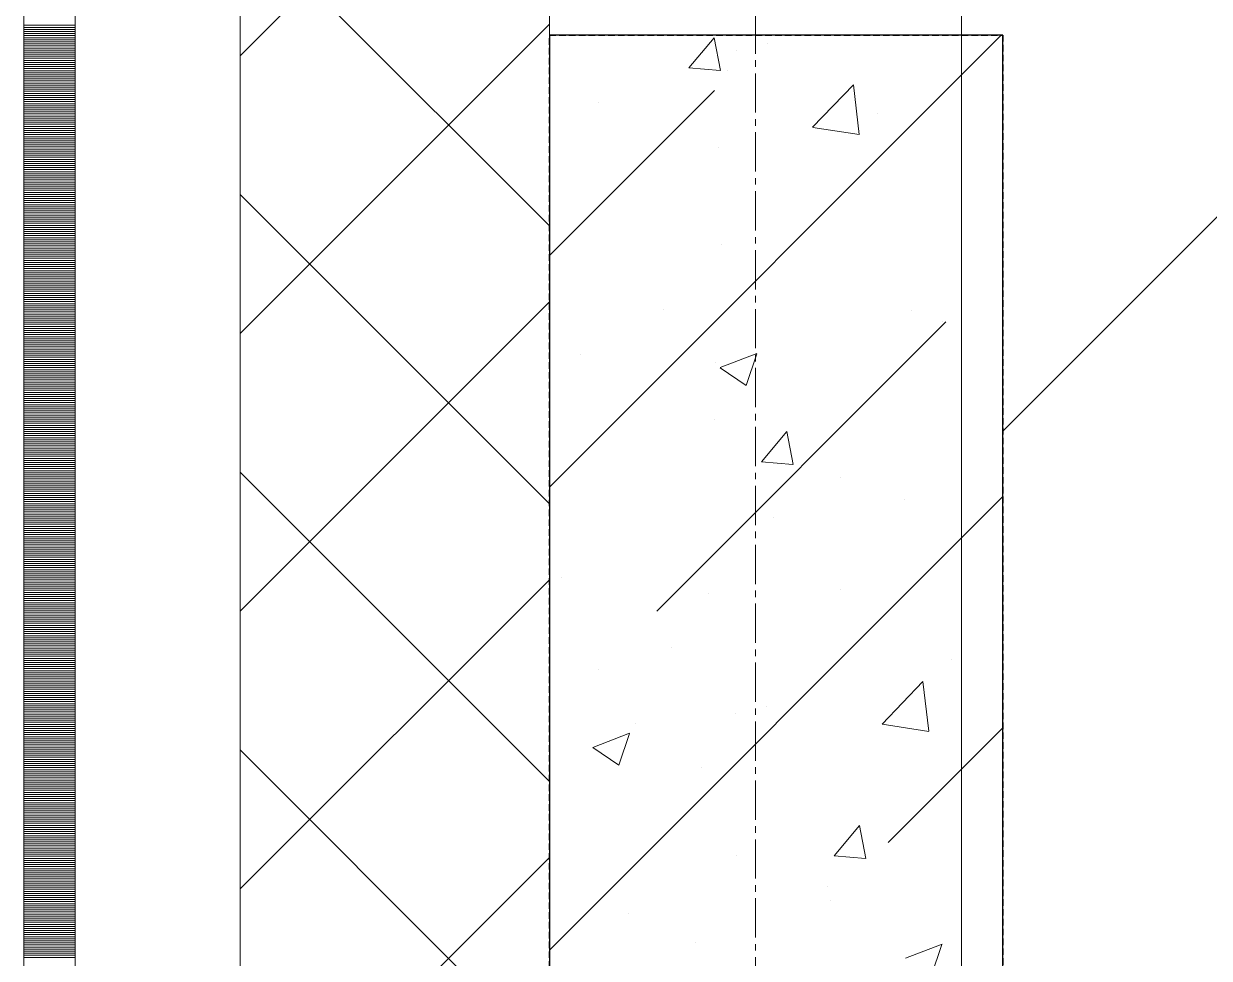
# Model space of a CAD drawing. Header units: millimetres. Extents: x 538266 to 1167394, y 114608 to 637157.
# Drawn here: x 828883 to 829458, y 140766 to 141219 of the extents above; entities that cross this region are included whole.
import ezdxf
from ezdxf.enums import TextEntityAlignment as Align

# ---------------------------------------------------------------- set-up
doc = ezdxf.new("R2010")
doc.units = ezdxf.units.MM
for name, pattern in [('CENTER2', [28.575, 19.05, -3.175, 3.175, -3.175]), ('DASHED', [19.05, 12.7, -6.35]), ('HIDDEN2', [4.7625, 3.175, -1.5875])]:
    doc.linetypes.add(name, pattern=pattern)
doc.layers.get('Defpoints').update_dxf_attribs({"color": 140})
doc.layers.add('АР_Делит', color=120, linetype='Continuous', lineweight=0, plot=False)
for name, color, linetype, lineweight in [('АР_Колонны', 70, 'Continuous', 30), ('АР_Стены ЖБ', 7, 'Continuous', 35), ('АР_Стены ПЕНОблок', 52, 'Continuous', 20), ('АР_Тонкая', 254, 'Continuous', 5), ('АР_Утеплитель', 31, 'Continuous', 0), ('АР_Штриховка', 8, 'Continuous', 0)]:
    doc.layers.add(name, color=color, linetype=linetype, lineweight=lineweight)
doc.layers.add('РД_Оси_100', color=7, linetype='Continuous', lineweight=0, true_color=0x525252)
doc.layers.add('ФВ-5', color=7, linetype='Continuous')
doc.styles.add('style1', font='ARIALN.TTF')

# ---------------------------------------------------------------- blocks, each defined once
blk = doc.blocks.new('2_этаж')
at = {"layer": 'АР_Колонны', "color": 18, "linetype": 'HIDDEN2', "lineweight": 25, "true_color": 0x000000}
for p, q in [((672773.57, 141213.25), (672993.57, 141213.25)), ((672773.57, 140313.25), (672773.57, 141213.25)), ((672993.57, 141213.25), (672993.57, 140313.25))]:
    blk.add_line(p, q, dxfattribs=at)
at = {"layer": 'АР_Колонны', "color": 18, "linetype": 'Continuous', "lineweight": 15, "true_color": 0x000000}
for p, q in [((672993.57, 141213.25), (672773.57, 141213.25)), ((672773.57, 141213.25), (672773.57, 140313.25)), ((672993.57, 141213.25), (672773.57, 141213.25)), ((672773.57, 141213.25), (672773.57, 140313.25)), ((672993.57, 140313.25), (672993.57, 141213.25)), ((672993.57, 140313.25), (672993.57, 141213.25))]:
    blk.add_line(p, q, dxfattribs=at)
at = {"layer": 'АР_Стены ЖБ', "color": 18, "linetype": 'Continuous', "lineweight": 30, "true_color": 0x000000}
for p, q in [((672993.57, 141213.25), (672773.57, 141213.25)), ((672773.57, 141213.25), (672773.57, 140313.25)), ((672993.57, 140313.25), (672993.57, 141213.25))]:
    blk.add_line(p, q, dxfattribs=at)
at = {"layer": 'АР_Стены ПЕНОблок', "color": 18, "linetype": 'Continuous', "lineweight": 20, "true_color": 0x000000}
for p, q in [((672773.57, 213213.25), (672773.57, 137013.25)), ((672973.57, 137013.25), (672973.57, 213213.25))]:
    blk.add_line(p, q, dxfattribs=at)
at = {"layer": 'АР_Тонкая', "color": 18, "linetype": 'Continuous', "lineweight": 5, "true_color": 0x000000}
for p, q in [((672518.57, 213213.25), (672518.57, 137013.25)), ((672543.57, 213213.25), (672543.57, 137013.25)), ((672543.57, 137013.25), (672543.57, 213213.25)), ((672623.57, 137013.25), (672623.57, 213213.25))]:
    blk.add_line(p, q, dxfattribs=at)
at = {"layer": 'АР_Утеплитель', "color": 18, "linetype": 'Continuous', "lineweight": 0, "true_color": 0x000000}
for p, q in [((672623.57, 213213.25), (672623.57, 137013.25)), ((672773.57, 137013.25), (672773.57, 213213.25))]:
    blk.add_line(p, q, dxfattribs=at)
at = {"layer": 'АР_Штриховка', "color": 18, "linetype": 'Continuous', "lineweight": 0, "true_color": 0x000000}
for p, q in [((672623.57, 141203.26), (672773.57, 141353.26)), ((672773.57, 141120.69), (672623.57, 141270.69)), ((672518.57, 141218), (672543.57, 141218)), ((672623.57, 141068.56), (672773.57, 141218.56)), ((672518.57, 141217), (672543.57, 141217)), ((672518.57, 141216), (672543.57, 141216)), ((672518.57, 141215), (672543.57, 141215)), ((672518.57, 141214), (672543.57, 141214)), ((672518.57, 141213), (672543.57, 141213)), ((672518.57, 141212), (672543.57, 141212)), ((672518.57, 141211), (672543.57, 141211)), ((672518.57, 141210), (672543.57, 141210)), ((672518.57, 141209), (672543.57, 141209)), ((672518.57, 141208), (672543.57, 141208)), ((672518.57, 141207), (672543.57, 141207)), ((672841.22, 141197.4), (672853.47, 141211.99)), ((672856.54, 141196.09), (672853.6, 141212.01)), ((672879.32, 141209.15), (672879.32, 141209.15)), ((672518.57, 141206), (672543.57, 141206)), ((672518.57, 141205), (672543.57, 141205)), ((672518.57, 141204), (672543.57, 141204)), ((672518.57, 141203), (672543.57, 141203)), ((672518.57, 141202), (672543.57, 141202)), ((672518.57, 141201), (672543.57, 141201)), ((672864.59, 141205.83), (672864.59, 141205.83)), ((672518.57, 141200), (672543.57, 141200)), ((672518.57, 141199), (672543.57, 141199)), ((672518.57, 141198), (672543.57, 141198)), ((672518.57, 141197), (672543.57, 141197)), ((672518.57, 141196), (672543.57, 141196)), ((672518.57, 141195), (672543.57, 141195)), ((672841.22, 141197.4), (672856.4, 141196.07)), ((672859.96, 141196.09), (672859.96, 141196.09)), ((672518.57, 141194), (672543.57, 141194)), ((672518.57, 141193), (672543.57, 141193)), ((672518.57, 141192), (672543.57, 141192)), ((672518.57, 141191), (672543.57, 141191)), ((672518.57, 141190), (672543.57, 141190)), ((672901.3, 141168.58), (672921.08, 141189.2)), ((672923.93, 141165.08), (672921.13, 141189.2)), ((672518.57, 141189), (672543.57, 141189)), ((672518.57, 141188), (672543.57, 141188)), ((672518.57, 141187), (672543.57, 141187)), ((672518.57, 141186), (672543.57, 141186)), ((672518.57, 141185), (672543.57, 141185)), ((672518.57, 141184), (672543.57, 141184)), ((672518.57, 141183), (672543.57, 141183)), ((672518.57, 141182), (672543.57, 141182)), ((672518.57, 141181), (672543.57, 141181)), ((672518.57, 141180), (672543.57, 141180)), ((672518.57, 141179), (672543.57, 141179)), ((672518.57, 141178), (672543.57, 141178)), ((672797.28, 141180.76), (672797.28, 141180.76)), ((672518.57, 141177), (672543.57, 141177)), ((672518.57, 141176), (672543.57, 141176)), ((672518.57, 141175), (672543.57, 141175)), ((672518.57, 141174), (672543.57, 141174)), ((672518.57, 141173), (672543.57, 141173)), ((672518.57, 141172), (672543.57, 141172)), ((672932.88, 141175.03), (672932.88, 141175.03)), ((672518.57, 141171), (672543.57, 141171)), ((672518.57, 141170), (672543.57, 141170)), ((672518.57, 141169), (672543.57, 141169)), ((672518.57, 141168), (672543.57, 141168)), ((672518.57, 141167), (672543.57, 141167)), ((672901.33, 141168.52), (672923.92, 141165.01)), ((672518.57, 141166), (672543.57, 141166)), ((672518.57, 141165), (672543.57, 141165)), ((672518.57, 141164), (672543.57, 141164)), ((672518.57, 141163), (672543.57, 141163)), ((672518.57, 141162), (672543.57, 141162)), ((672518.57, 141161), (672543.57, 141161)), ((672518.57, 141160), (672543.57, 141160)), ((672518.57, 141159), (672543.57, 141159)), ((672518.57, 141158), (672543.57, 141158)), ((672518.57, 141157), (672543.57, 141157)), ((672518.57, 141156), (672543.57, 141156)), ((672518.57, 141155), (672543.57, 141155)), ((672855.46, 141158.69), (672855.46, 141158.69)), ((672518.57, 141154), (672543.57, 141154)), ((672518.57, 141153), (672543.57, 141153)), ((672518.57, 141152), (672543.57, 141152)), ((672518.57, 141151), (672543.57, 141151)), ((672518.57, 141150), (672543.57, 141150)), ((672518.57, 141149), (672543.57, 141149)), ((672518.57, 141148), (672543.57, 141148)), ((672518.57, 141147), (672543.57, 141147)), ((672518.57, 141146), (672543.57, 141146)), ((672518.57, 141145), (672543.57, 141145)), ((672518.57, 141144), (672543.57, 141144)), ((672518.57, 141143), (672543.57, 141143)), ((672518.57, 141142), (672543.57, 141142)), ((672518.57, 141141), (672543.57, 141141)), ((672518.57, 141140), (672543.57, 141140)), ((672518.57, 141139), (672543.57, 141139)), ((672518.57, 141138), (672543.57, 141138)), ((672518.57, 141137), (672543.57, 141137)), ((672518.57, 141136), (672543.57, 141136)), ((672518.57, 141135), (672543.57, 141135)), ((672518.57, 141134), (672543.57, 141134)), ((672518.57, 141133), (672543.57, 141133)), ((672518.57, 141132), (672543.57, 141132)), ((672773.57, 140985.99), (672623.57, 141135.99)), ((672518.57, 141131), (672543.57, 141131)), ((672518.57, 141130), (672543.57, 141130)), ((672518.57, 141129), (672543.57, 141129)), ((672518.57, 141128), (672543.57, 141128)), ((672518.57, 141127), (672543.57, 141127)), ((672518.57, 141126), (672543.57, 141126)), ((672518.57, 141125), (672543.57, 141125)), ((672518.57, 141124), (672543.57, 141124)), ((672518.57, 141123), (672543.57, 141123)), ((672518.57, 141122), (672543.57, 141122)), ((672518.57, 141121), (672543.57, 141121)), ((672518.57, 141120), (672543.57, 141120)), ((672518.57, 141119), (672543.57, 141119)), ((672518.57, 141118), (672543.57, 141118)), ((672518.57, 141117), (672543.57, 141117)), ((672518.57, 141116), (672543.57, 141116)), ((672518.57, 141115), (672543.57, 141115)), ((672518.57, 141114), (672543.57, 141114)), ((672518.57, 141113), (672543.57, 141113)), ((672518.57, 141112), (672543.57, 141112)), ((672518.57, 141111), (672543.57, 141111)), ((672518.57, 141110), (672543.57, 141110)), ((672518.57, 141109), (672543.57, 141109)), ((672856.87, 141111.54), (672856.87, 141111.54)), ((672518.57, 141108), (672543.57, 141108)), ((672518.57, 141107), (672543.57, 141107)), ((672518.57, 141106), (672543.57, 141106)), ((672518.57, 141105), (672543.57, 141105)), ((672518.57, 141104), (672543.57, 141104)), ((672518.57, 141103), (672543.57, 141103)), ((672518.57, 141102), (672543.57, 141102)), ((672518.57, 141101), (672543.57, 141101)), ((672518.57, 141100), (672543.57, 141100)), ((672518.57, 141099), (672543.57, 141099)), ((672518.57, 141098), (672543.57, 141098)), ((672518.57, 141097), (672543.57, 141097)), ((672518.57, 141096), (672543.57, 141096)), ((672518.57, 141095), (672543.57, 141095)), ((672518.57, 141094), (672543.57, 141094)), ((672518.57, 141093), (672543.57, 141093)), ((672518.57, 141092), (672543.57, 141092)), ((672518.57, 141091), (672543.57, 141091)), ((672518.57, 141090), (672543.57, 141090)), ((672518.57, 141089), (672543.57, 141089)), ((672518.57, 141088), (672543.57, 141088)), ((672518.57, 141087), (672543.57, 141087)), ((672518.57, 141086), (672543.57, 141086)), ((672518.57, 141085), (672543.57, 141085)), ((672518.57, 141084), (672543.57, 141084)), ((672518.57, 141083), (672543.57, 141083)), ((672518.57, 141082), (672543.57, 141082)), ((672518.57, 141081), (672543.57, 141081)), ((672518.57, 141080), (672543.57, 141080)), ((672623.57, 140933.85), (672773.57, 141083.85)), ((672828.79, 141080.04), (672828.79, 141080.04)), ((672518.57, 141079), (672543.57, 141079)), ((672518.57, 141078), (672543.57, 141078)), ((672518.57, 141077), (672543.57, 141077)), ((672518.57, 141076), (672543.57, 141076)), ((672518.57, 141075), (672543.57, 141075)), ((672949.05, 141079.63), (672949.05, 141079.63)), ((672964.38, 141074.31), (672964.38, 141074.31)), ((672518.57, 141074), (672543.57, 141074)), ((672518.57, 141073), (672543.57, 141073)), ((672518.57, 141072), (672543.57, 141072)), ((672518.57, 141071), (672543.57, 141071)), ((672518.57, 141070), (672543.57, 141070)), ((672518.57, 141069), (672543.57, 141069)), ((672518.57, 141068), (672543.57, 141068)), ((672518.57, 141067), (672543.57, 141067)), ((672518.57, 141066), (672543.57, 141066)), ((672518.57, 141065), (672543.57, 141065)), ((672518.57, 141064), (672543.57, 141064)), ((672518.57, 141063), (672543.57, 141063)), ((672518.57, 141062), (672543.57, 141062)), ((672518.57, 141061), (672543.57, 141061)), ((672518.57, 141060), (672543.57, 141060)), ((672518.57, 141059), (672543.57, 141059)), ((672518.57, 141058), (672543.57, 141058)), ((672518.57, 141057), (672543.57, 141057)), ((672788.64, 141058.51), (672788.64, 141058.51)), ((672856.48, 141052.02), (672874.26, 141058.85)), ((672869.07, 141043.38), (672874.22, 141058.73)), ((672518.57, 141056), (672543.57, 141056)), ((672518.57, 141055), (672543.57, 141055)), ((672518.57, 141054), (672543.57, 141054)), ((672518.57, 141053), (672543.57, 141053)), ((672518.57, 141052), (672543.57, 141052)), ((672854.1, 141054.28), (672854.1, 141054.28)), ((672856.42, 141051.9), (672869.06, 141043.38)), ((672518.57, 141051), (672543.57, 141051)), ((672518.57, 141050), (672543.57, 141050)), ((672518.57, 141049), (672543.57, 141049)), ((672518.57, 141048), (672543.57, 141048)), ((672518.57, 141047), (672543.57, 141047)), ((672518.57, 141046), (672543.57, 141046)), ((672518.57, 141045), (672543.57, 141045)), ((672518.57, 141044), (672543.57, 141044)), ((672518.57, 141043), (672543.57, 141043)), ((672518.57, 141042), (672543.57, 141042)), ((672518.57, 141041), (672543.57, 141041)), ((672518.57, 141040), (672543.57, 141040)), ((672518.57, 141039), (672543.57, 141039)), ((672518.57, 141038), (672543.57, 141038)), ((672518.57, 141037), (672543.57, 141037)), ((672518.57, 141036), (672543.57, 141036)), ((672518.57, 141035), (672543.57, 141035)), ((672518.57, 141034), (672543.57, 141034)), ((672518.57, 141033), (672543.57, 141033)), ((672518.57, 141032), (672543.57, 141032)), ((672518.57, 141031), (672543.57, 141031)), ((672518.57, 141030), (672543.57, 141030)), ((672518.57, 141029), (672543.57, 141029)), ((672518.57, 141028), (672543.57, 141028)), ((672518.57, 141027), (672543.57, 141027)), ((672518.57, 141026), (672543.57, 141026)), ((672518.57, 141025), (672543.57, 141025)), ((672518.57, 141024), (672543.57, 141024)), ((672518.57, 141023), (672543.57, 141023)), ((672853.78, 141026.98), (672853.78, 141026.98)), ((672518.57, 141022), (672543.57, 141022)), ((672518.57, 141021), (672543.57, 141021)), ((672518.57, 141020), (672543.57, 141020)), ((672518.57, 141019), (672543.57, 141019)), ((672518.57, 141018), (672543.57, 141018)), ((672518.57, 141017), (672543.57, 141017)), ((672876.47, 141006.34), (672888.71, 141020.94)), ((672891.78, 141005.04), (672888.85, 141020.96)), ((672518.57, 141016), (672543.57, 141016)), ((672518.57, 141015), (672543.57, 141015)), ((672518.57, 141014), (672543.57, 141014)), ((672518.57, 141013), (672543.57, 141013)), ((672518.57, 141012), (672543.57, 141012)), ((672518.57, 141011), (672543.57, 141011)), ((672518.57, 141010), (672543.57, 141010)), ((672518.57, 141009), (672543.57, 141009)), ((672518.57, 141008), (672543.57, 141008)), ((672518.57, 141007), (672543.57, 141007)), ((672518.57, 141006), (672543.57, 141006)), ((672876.47, 141006.34), (672891.65, 141005.01)), ((672518.57, 141005), (672543.57, 141005)), ((672518.57, 141004), (672543.57, 141004)), ((672518.57, 141003), (672543.57, 141003)), ((672518.57, 141002), (672543.57, 141002)), ((672518.57, 141001), (672543.57, 141001)), ((672518.57, 141000), (672543.57, 141000)), ((672773.57, 140851.29), (672623.57, 141001.29)), ((672518.57, 140999), (672543.57, 140999)), ((672518.57, 140998), (672543.57, 140998)), ((672518.57, 140997), (672543.57, 140997)), ((672518.57, 140996), (672543.57, 140996)), ((672518.57, 140995), (672543.57, 140995)), ((672518.57, 140994), (672543.57, 140994)), ((672914.96, 140998.51), (672914.96, 140998.51)), ((672518.57, 140993), (672543.57, 140993)), ((672518.57, 140992), (672543.57, 140992)), ((672518.57, 140991), (672543.57, 140991)), ((672518.57, 140990), (672543.57, 140990)), ((672518.57, 140989), (672543.57, 140989)), ((672518.57, 140988), (672543.57, 140988)), ((672518.57, 140987), (672543.57, 140987)), ((672518.57, 140986), (672543.57, 140986)), ((672518.57, 140985), (672543.57, 140985)), ((672518.57, 140984), (672543.57, 140984)), ((672518.57, 140983), (672543.57, 140983)), ((672945.82, 140987.82), (672945.82, 140987.82)), ((672518.57, 140982), (672543.57, 140982)), ((672518.57, 140981), (672543.57, 140981)), ((672518.57, 140980), (672543.57, 140980)), ((672518.57, 140979), (672543.57, 140979)), ((672518.57, 140978), (672543.57, 140978)), ((672518.57, 140977), (672543.57, 140977)), ((672882.23, 140979.45), (672882.23, 140979.45)), ((672518.57, 140976), (672543.57, 140976)), ((672518.57, 140975), (672543.57, 140975)), ((672518.57, 140974), (672543.57, 140974)), ((672518.57, 140973), (672543.57, 140973)), ((672518.57, 140972), (672543.57, 140972)), ((672518.57, 140971), (672543.57, 140971)), ((672518.57, 140970), (672543.57, 140970)), ((672518.57, 140969), (672543.57, 140969)), ((672518.57, 140968), (672543.57, 140968)), ((672518.57, 140967), (672543.57, 140967)), ((672518.57, 140966), (672543.57, 140966)), ((672518.57, 140965), (672543.57, 140965)), ((672518.57, 140964), (672543.57, 140964)), ((672518.57, 140963), (672543.57, 140963)), ((672518.57, 140962), (672543.57, 140962)), ((672518.57, 140961), (672543.57, 140961)), ((672518.57, 140960), (672543.57, 140960)), ((672518.57, 140959), (672543.57, 140959)), ((672518.57, 140958), (672543.57, 140958)), ((672518.57, 140957), (672543.57, 140957)), ((672518.57, 140956), (672543.57, 140956)), ((672518.57, 140955), (672543.57, 140955)), ((672518.57, 140954), (672543.57, 140954)), ((672518.57, 140953), (672543.57, 140953)), ((672518.57, 140952), (672543.57, 140952)), ((672518.57, 140951), (672543.57, 140951)), ((672518.57, 140950), (672543.57, 140950)), ((672518.57, 140949), (672543.57, 140949)), ((672518.57, 140948), (672543.57, 140948)), ((672623.57, 140799.15), (672773.57, 140949.15)), ((672779.32, 140950.25), (672779.32, 140950.25)), ((672518.57, 140947), (672543.57, 140947)), ((672518.57, 140946), (672543.57, 140946)), ((672518.57, 140945), (672543.57, 140945)), ((672518.57, 140944), (672543.57, 140944)), ((672518.57, 140943), (672543.57, 140943)), ((672518.57, 140942), (672543.57, 140942)), ((672850.69, 140942.43), (672850.69, 140942.43)), ((672914.92, 140944.52), (672914.92, 140944.52)), ((672518.57, 140941), (672543.57, 140941)), ((672518.57, 140940), (672543.57, 140940)), ((672518.57, 140939), (672543.57, 140939)), ((672518.57, 140938), (672543.57, 140938)), ((672518.57, 140937), (672543.57, 140937)), ((672518.57, 140936), (672543.57, 140936)), ((672518.57, 140935), (672543.57, 140935)), ((672518.57, 140934), (672543.57, 140934)), ((672518.57, 140933), (672543.57, 140933)), ((672518.57, 140932), (672543.57, 140932)), ((672518.57, 140931), (672543.57, 140931)), ((672518.57, 140930), (672543.57, 140930)), ((672518.57, 140929), (672543.57, 140929)), ((672518.57, 140928), (672543.57, 140928)), ((672518.57, 140927), (672543.57, 140927)), ((672518.57, 140926), (672543.57, 140926)), ((672518.57, 140925), (672543.57, 140925)), ((672518.57, 140924), (672543.57, 140924)), ((672518.57, 140923), (672543.57, 140923)), ((672518.57, 140922), (672543.57, 140922)), ((672518.57, 140921), (672543.57, 140921)), ((672518.57, 140920), (672543.57, 140920)), ((672518.57, 140919), (672543.57, 140919)), ((672518.57, 140918), (672543.57, 140918)), ((672518.57, 140917), (672543.57, 140917)), ((672518.57, 140916), (672543.57, 140916)), ((672518.57, 140915), (672543.57, 140915)), ((672518.57, 140914), (672543.57, 140914)), ((672832.88, 140916.13), (672832.88, 140916.13)), ((672518.57, 140913), (672543.57, 140913)), ((672518.57, 140912), (672543.57, 140912)), ((672518.57, 140911), (672543.57, 140911)), ((672518.57, 140910), (672543.57, 140910)), ((672518.57, 140909), (672543.57, 140909)), ((672518.57, 140908), (672543.57, 140908)), ((672968.47, 140910.4), (672968.47, 140910.4)), ((672518.57, 140907), (672543.57, 140907)), ((672518.57, 140906), (672543.57, 140906)), ((672518.57, 140905), (672543.57, 140905)), ((672518.57, 140904), (672543.57, 140904)), ((672518.57, 140903), (672543.57, 140903)), ((672518.57, 140902), (672543.57, 140902)), ((672518.57, 140901), (672543.57, 140901)), ((672518.57, 140900), (672543.57, 140900)), ((672518.57, 140899), (672543.57, 140899)), ((672518.57, 140898), (672543.57, 140898)), ((672518.57, 140897), (672543.57, 140897)), ((672518.57, 140896), (672543.57, 140896)), ((672934.98, 140879.11), (672954.76, 140899.73)), ((672957.61, 140875.61), (672954.8, 140899.74)), ((672518.57, 140895), (672543.57, 140895)), ((672518.57, 140894), (672543.57, 140894)), ((672518.57, 140893), (672543.57, 140893)), ((672518.57, 140892), (672543.57, 140892)), ((672518.57, 140891), (672543.57, 140891)), ((672518.57, 140890), (672543.57, 140890)), ((672518.57, 140889), (672543.57, 140889)), ((672518.57, 140888), (672543.57, 140888)), ((672518.57, 140887), (672543.57, 140887)), ((672518.57, 140886), (672543.57, 140886)), ((672518.57, 140885), (672543.57, 140885)), ((672879, 140887.64), (672879, 140887.64)), ((672518.57, 140884), (672543.57, 140884)), ((672518.57, 140883), (672543.57, 140883)), ((672518.57, 140882), (672543.57, 140882)), ((672518.57, 140881), (672543.57, 140881)), ((672518.57, 140880), (672543.57, 140880)), ((672518.57, 140879), (672543.57, 140879)), ((672815.41, 140879.27), (672815.41, 140879.27)), ((672863.84, 140884.19), (672863.84, 140884.19)), ((672935.01, 140879.05), (672957.6, 140875.54)), ((672518.57, 140878), (672543.57, 140878)), ((672518.57, 140877), (672543.57, 140877)), ((672518.57, 140876), (672543.57, 140876)), ((672518.57, 140875), (672543.57, 140875)), ((672518.57, 140874), (672543.57, 140874)), ((672518.57, 140873), (672543.57, 140873)), ((672794.67, 140867.84), (672812.46, 140874.66)), ((672807.26, 140859.19), (672812.41, 140874.54)), ((672518.57, 140872), (672543.57, 140872)), ((672518.57, 140871), (672543.57, 140871)), ((672518.57, 140870), (672543.57, 140870)), ((672518.57, 140869), (672543.57, 140869)), ((672518.57, 140868), (672543.57, 140868)), ((672794.62, 140867.71), (672807.25, 140859.19)), ((672518.57, 140867), (672543.57, 140867)), ((672518.57, 140866), (672543.57, 140866)), ((672518.57, 140865), (672543.57, 140865)), ((672518.57, 140864), (672543.57, 140864)), ((672518.57, 140863), (672543.57, 140863)), ((672518.57, 140862), (672543.57, 140862)), ((672773.57, 140716.58), (672623.57, 140866.58)), ((672518.57, 140861), (672543.57, 140861)), ((672518.57, 140860), (672543.57, 140860)), ((672518.57, 140859), (672543.57, 140859)), ((672518.57, 140858), (672543.57, 140858)), ((672518.57, 140857), (672543.57, 140857)), ((672518.57, 140856), (672543.57, 140856)), ((672847.6, 140857.87), (672847.6, 140857.87)), ((672518.57, 140855), (672543.57, 140855)), ((672518.57, 140854), (672543.57, 140854)), ((672518.57, 140853), (672543.57, 140853)), ((672518.57, 140852), (672543.57, 140852)), ((672518.57, 140851), (672543.57, 140851)), ((672518.57, 140850), (672543.57, 140850)), ((672518.57, 140849), (672543.57, 140849)), ((672518.57, 140848), (672543.57, 140848)), ((672518.57, 140847), (672543.57, 140847)), ((672518.57, 140846), (672543.57, 140846)), ((672518.57, 140845), (672543.57, 140845)), ((672518.57, 140844), (672543.57, 140844)), ((672518.57, 140843), (672543.57, 140843)), ((672518.57, 140842), (672543.57, 140842)), ((672518.57, 140841), (672543.57, 140841)), ((672518.57, 140840), (672543.57, 140840)), ((672518.57, 140839), (672543.57, 140839)), ((672518.57, 140838), (672543.57, 140838)), ((672518.57, 140837), (672543.57, 140837)), ((672518.57, 140836), (672543.57, 140836)), ((672518.57, 140835), (672543.57, 140835)), ((672518.57, 140834), (672543.57, 140834)), ((672518.57, 140833), (672543.57, 140833)), ((672518.57, 140832), (672543.57, 140832)), ((672518.57, 140831), (672543.57, 140831)), ((672518.57, 140830), (672543.57, 140830)), ((672518.57, 140829), (672543.57, 140829)), ((672518.57, 140828), (672543.57, 140828)), ((672518.57, 140827), (672543.57, 140827)), ((672911.71, 140815.29), (672923.96, 140829.88)), ((672927.03, 140813.98), (672924.09, 140829.9)), ((672518.57, 140826), (672543.57, 140826)), ((672518.57, 140825), (672543.57, 140825)), ((672518.57, 140824), (672543.57, 140824)), ((672518.57, 140823), (672543.57, 140823)), ((672518.57, 140822), (672543.57, 140822)), ((672518.57, 140821), (672543.57, 140821)), ((672518.57, 140820), (672543.57, 140820)), ((672518.57, 140819), (672543.57, 140819)), ((672518.57, 140818), (672543.57, 140818)), ((672518.57, 140817), (672543.57, 140817)), ((672518.57, 140816), (672543.57, 140816)), ((672864.38, 140815.41), (672864.38, 140815.41)), ((672518.57, 140815), (672543.57, 140815)), ((672518.57, 140814), (672543.57, 140814)), ((672518.57, 140813), (672543.57, 140813)), ((672518.57, 140812), (672543.57, 140812)), ((672518.57, 140811), (672543.57, 140811)), ((672518.57, 140810), (672543.57, 140810)), ((672623.57, 140664.45), (672773.57, 140814.45)), ((672911.71, 140815.28), (672926.89, 140813.95)), ((672518.57, 140809), (672543.57, 140809)), ((672518.57, 140808), (672543.57, 140808)), ((672518.57, 140807), (672543.57, 140807)), ((672518.57, 140806), (672543.57, 140806)), ((672518.57, 140805), (672543.57, 140805)), ((672518.57, 140804), (672543.57, 140804)), ((672518.57, 140803), (672543.57, 140803)), ((672518.57, 140802), (672543.57, 140802)), ((672518.57, 140801), (672543.57, 140801)), ((672518.57, 140800), (672543.57, 140800)), ((672518.57, 140799), (672543.57, 140799)), ((672908.38, 140800.12), (672908.38, 140800.12)), ((672518.57, 140798), (672543.57, 140798)), ((672518.57, 140797), (672543.57, 140797)), ((672518.57, 140796), (672543.57, 140796)), ((672518.57, 140795), (672543.57, 140795)), ((672518.57, 140794), (672543.57, 140794)), ((672518.57, 140793), (672543.57, 140793)), ((672518.57, 140792), (672543.57, 140792)), ((672518.57, 140791), (672543.57, 140791)), ((672518.57, 140790), (672543.57, 140790)), ((672518.57, 140789), (672543.57, 140789)), ((672518.57, 140788), (672543.57, 140788)), ((672518.57, 140787), (672543.57, 140787)), ((672812.18, 140787.46), (672812.18, 140787.46)), ((672518.57, 140786), (672543.57, 140786)), ((672518.57, 140785), (672543.57, 140785)), ((672518.57, 140784), (672543.57, 140784)), ((672518.57, 140783), (672543.57, 140783)), ((672518.57, 140782), (672543.57, 140782)), ((672518.57, 140781), (672543.57, 140781)), ((672518.57, 140780), (672543.57, 140780)), ((672518.57, 140779), (672543.57, 140779)), ((672518.57, 140778), (672543.57, 140778)), ((672518.57, 140777), (672543.57, 140777)), ((672518.57, 140776), (672543.57, 140776)), ((672518.57, 140775), (672543.57, 140775)), ((672518.57, 140774), (672543.57, 140774)), ((672518.57, 140773), (672543.57, 140773)), ((672518.57, 140772), (672543.57, 140772)), ((672518.57, 140771), (672543.57, 140771)), ((672518.57, 140770), (672543.57, 140770)), ((672844.51, 140773.32), (672844.51, 140773.32)), ((672946.29, 140765.57), (672964.07, 140772.4)), ((672958.88, 140756.92), (672964.03, 140772.27)), ((672518.57, 140769), (672543.57, 140769)), ((672518.57, 140768), (672543.57, 140768)), ((672518.57, 140767), (672543.57, 140767)), ((672518.57, 140766), (672543.57, 140766))]:
    blk.add_line(p, q, dxfattribs=at)
at = {"layer": 'АР_Штриховка', "color": 18, "linetype": 'Continuous', "lineweight": 5, "true_color": 0x000000}
for p, q in [((672773.57, 140994.05), (672992.77, 141213.25)), ((672773.57, 141106.3), (672853.73, 141186.46)), ((672825.67, 140933.89), (672965.98, 141074.21)), ((672773.57, 140769.54), (672993.57, 140989.54)), ((672797.6, 140905.83), (672797.6, 140905.83)), ((672937.92, 140821.64), (672993.57, 140877.29)), ((672909.86, 140793.58), (672909.86, 140793.58))]:
    blk.add_line(p, q, dxfattribs=at)
at = {"layer": 'Defpoints', "color": 18, "true_color": 0x000000, "style": 'style1'}
for p in [(677970.57, 219836.39), (678101.19, 211681.39)]:
    blk.add_attdef('АР-ПОМЕЩЕНИЕ:НАИМЕНОВАНИЕ', text='', height=100, dxfattribs=at).set_placement(p, align=Align.MIDDLE)
blk = doc.blocks.new('СОШ_2200_АР_ОСИ_М100_28.05.24')
at = {"layer": 'АР_Делит', "color": 251, "linetype": 'DASHED', "true_color": 0x636466}
blk.add_lwpolyline([(114955, 135155), (114955, -355), (93595.036, -355), (93595.036, 13855), (94145, 13855), (94145, 68320), (66055, 68320), (66055, 13857.73), (83455, 13857.73), (83455, -355), (45245, -355), (45245, 13145), (44695, 13145), (44695, 26755), (45245, 26755), (45245, 68320), (20455, 68320), (20455, 26755), (27955, 26755), (27955, 13145), (-355, 13145), (-355, 100855)], dxfattribs=at)
at = {"layer": 'РД_Оси_100', "color": 251, "linetype": 'CENTER2', "true_color": 0x636466}
blk.add_line((0, -6155), (0, 139938.679), dxfattribs=at)

msp = doc.modelspace()

# ---------------------------------------------------------------- hatches: boundary and pattern name
at = {"layer": 'ФВ-5'}
h = msp.add_hatch(dxfattribs=at)
h.set_pattern_fill('ANSI31', color=3, scale=300)
h.paths.add_polyline_path([(856937.83, 141853.28), (856717.83, 141633.28), (856717.83, 141593.78), (856417.83, 141593.78), (856417.83, 142493.78), (856717.83, 142493.78), (856717.83, 142082.3), (856937.83, 142302.3), (856937.83, 143613.25), (856037.83, 143613.25), (856037.83, 143603.25), (853263.99, 143603.25, -0.558775), (852895.51, 143603.25), (851387.83, 143603.25, -0.414214), (851687.83, 143303.25, -1), (851087.83, 143303.25, -0.414214), (851387.83, 143603.25), (850280.15, 143603.25, -0.558775), (849911.67, 143603.25), (849137.83, 143603.25), (848237.83, 143603.25), (847307.83, 143603.25), (847307.83, 143383.25), (846937.83, 143383.25), (846937.83, 143453.25), (846937.83, 143603.25), (846437.83, 143603.25), (846437.83, 142703.25), (846737.83, 142703.25), (846737.83, 142583.25), (846317.83, 142583.25), (846317.83, 143603.25), (845837.83, 143603.25), (842357.83, 143603.25), (842357.83, 143383.25), (842067.83, 143383.25), (842067.83, 143603.25), (841437.83, 143603.25), (839882.77, 143603.25, -0.333315), (840098.76, 143315.26, -1), (839498.76, 143315.26, -0.333315), (839714.74, 143603.25), (838680.15, 143603.25, -0.558775), (838311.67, 143603.25), (837507.83, 143603.25), (837507.83, 143383.25), (837137.83, 143383.25), (837137.83, 141363.25), (837147.83, 141363.25), (837147.83, 140163.25), (837137.83, 136013.25), (837202.35, 136013.25, -0.618518), (837589.48, 136013.25), (840886.19, 136013.25, -0.618518), (841273.32, 136013.25), (841437.83, 136013.25), (841437.83, 136033.25), (842313.69, 136033.25, -0.582347), (842689.48, 136013.25), (843586.19, 136013.25, -0.618518), (843973.32, 136013.25), (844402.35, 136013.25, -0.618518), (844789.48, 136013.25), (845837.83, 136013.25), (845837.83, 136033.25), (847037.83, 136033.25), (848237.83, 136030.58), (848237.83, 136033.25), (849137.83, 136033.25), (850195.61, 136030.18, -0.587964), (850573.32, 136013.25), (851002.35, 136013.25, -0.618518), (851389.48, 136013.25), (852286.19, 136013.25, -0.618518), (852673.32, 136013.25), (853102.35, 136013.25, -0.618518), (853489.48, 136013.25), (855286.19, 136013.25, -0.618518), (855673.32, 136013.25), (856036.94, 136013.25), (856037.83, 136014.14), (856037.83, 136313.25), (856785.95, 136313.25), (856937.83, 136465.13)])
h.paths.add_polyline_path([(851418.02, 140993.17), (851968.02, 140993.17, -1), (851968.02, 140393.17), (851418.02, 140393.17, -1)], flags=16)
h.paths.add_polyline_path([(847057.56, 139675.17, -1), (846624.88, 139675.17, -1)], flags=16)
h.paths.add_polyline_path([(847014.26, 139675.17, -1), (846668.18, 139675.17, -1)], flags=0)
h.paths.add_polyline_path([(846977.43, 139675.17, -1), (846705.01, 139675.17, -1)], flags=0)
h.paths.add_polyline_path([(846737.83, 141603.25), (846437.83, 141603.25), (846437.83, 142503.25), (846737.83, 142503.25)], flags=16)
h.paths.add_polyline_path([(844344.21, 140388.84), (843794.21, 140388.84, -1), (843794.21, 140988.84), (844344.21, 140988.84, -1)], flags=16)
h.paths.add_polyline_path([(836345.42, 144457.46, -0.893187), (836937.83, 144524.52), (836937.83, 145103.25), (835937.83, 145103.25), (833187.99, 145103.25, -0.582884), (832811.51, 145103.25), (829357.83, 145103.25), (829357.83, 144737.39, -0.255743), (829457.56, 144555.17, -0.284268), (829337.83, 144361.61), (829337.83, 141213.25), (829357.83, 141213.25), (829357.83, 140313.25), (829351.43, 139257.49, -0.265015), (829457.56, 139071.33, -0.284268), (829337.83, 138877.76), (829337.83, 138448.73, -0.284268), (829457.56, 138255.17, -0.284268), (829337.83, 138061.61), (829337.83, 137013.25), (829357.83, 137013.25), (829357.83, 136033.25), (835937.83, 136033.25), (836937.83, 136033.25), (836937.83, 139613.25), (836627.83, 139613.25), (836627.83, 140513.25), (836927.83, 140513.25), (836927.83, 140893.25), (836507.83, 140893.25), (836507.83, 142033.25), (836937.83, 142033.25), (836937.83, 143617.76, -0.284268), (836818.11, 143811.33, -0.284268), (836937.83, 144004.89), (836937.83, 144390.4, -0.893187)])
h.paths.add_polyline_path([(840537.83, 148013.25), (840537.83, 150213.25), (840537.83, 150413.25), (840537.83, 151713.25), (840537.83, 156113.25), (841187.83, 156113.25), (841187.83, 156333.25), (841427.83, 156333.25), (841427.83, 156683.09, -0.270169), (841318.11, 156871.33, -0.270169), (841427.83, 157059.57), (841427.83, 158016.93, -0.270169), (841318.11, 158205.17, -0.270169), (841427.83, 158393.41), (841427.83, 158493.25), (840857.83, 158493.25), (840857.83, 158718.25), (840582.83, 159194.56), (840604.48, 159207.06), (840604.77, 159206.57, -0.120105), (840857.83, 159268.25), (840857.83, 159293.25), (840857.83, 159438.25), (840582.83, 159914.56), (840604.49, 159927.06), (840604.77, 159926.57, -0.120105), (840857.84, 159988.25), (840857.84, 160013.25), (840857.84, 161103.25), (840439.79, 161103.25, -0.594367), (840059.72, 161103.25), (838656.61, 161080.5, -0.414214), (838956.61, 160780.5, -1), (838356.61, 160780.5, -0.414214), (838656.61, 161080.5), (838351.79, 161095.95, -0.581306), (837975.88, 161103.25), (837867.83, 161103.25), (837867.83, 159543.25), (837867.83, 158590.3), (837147.83, 158590.3), (837147.83, 157813.25), (837147.83, 157743.41, -0.270169), (837257.56, 157555.17, -0.270169), (837147.83, 157366.93), (837147.83, 155699.4, -0.910455), (837742.58, 155643.53, -0.910455), (837147.83, 155587.65), (837147.83, 154759.57, -0.270169), (837257.56, 154571.33, -0.270169), (837147.83, 154383.09), (837147.83, 154113.25), (837147.83, 153213.25), (837147.83, 149223.25), (837137.83, 149003.25), (835937.83, 149003.25), (829357.83, 149003.25), (829357.83, 148637.39, -0.255743), (829457.56, 148455.17, -0.284268), (829337.83, 148261.61), (829337.83, 146164.89, -0.284268), (829457.56, 145971.33, -0.255743), (829357.83, 145789.11), (829357.83, 145693.25), (829577.83, 145693.25), (829577.83, 145323.25), (832815.51, 145323.25, -0.558775), (833183.99, 145323.25), (835937.83, 145323.25), (835937.83, 145603.25), (837138.39, 145603.25), (837138.39, 145290.26), (837137.83, 145289.7), (837137.83, 145103.25), (837137.83, 144001.36, -0.259982), (837250.45, 143823.25), (838307.67, 143823.25, -0.582884), (838684.15, 143823.25), (841437.83, 143823.25), (841438.83, 143823.25), (842337.83, 143823.25), (845837.83, 143823.25), (847037.83, 143823.25), (848237.83, 143823.25), (849137.83, 143823.25), (849907.67, 143823.25, -0.582884), (850284.15, 143823.25), (852891.51, 143823.25, -0.582884), (853267.99, 143823.25), (855158.44, 143823.25), (855158.44, 144113.25), (855782.83, 144113.25), (856037.83, 144113.25), (856037.83, 144113.25), (856728.23, 144113.25), (856737.83, 144122.85), (856737.83, 148413.25), (856037.83, 148413.25), (856037.83, 148713.25), (855169.78, 148713.25, -0.594367), (854789.72, 148713.25), (851785.94, 148713.25, -0.32294), (851557.83, 148603.68), (851557.83, 147814.06), (851242.77, 147813.94), (850766.56, 147538.76), (850754.06, 147560.4), (850754.55, 147560.69, -0.120105), (850692.77, 147813.73), (850667.77, 147813.72), (850522.77, 147813.66), (850046.56, 147538.48), (850034.06, 147560.13), (850034.55, 147560.41, -0.120105), (849972.77, 147813.45), (849947.83, 147813.44), (849637.88, 147813.33), (849437.83, 147813.25), (849237.83, 147813.25), (847537.83, 147813.25), (840537.83, 147813.25)])
h.paths.add_polyline_path([(836927.83, 154113.25), (836927.83, 154387.09, -0.260437), (836824.88, 154571.33, -0.260437), (836927.83, 154755.57), (836927.83, 157370.93, -0.260437), (836824.88, 157555.17, -0.260437), (836927.83, 157739.41), (836927.83, 157813.25), (836927.83, 158313.41), (833193.28, 158313.33, -0.618224), (832806.23, 158313.32), (829577.83, 158313.25), (829577.83, 157743.25), (829337.83, 157743.25), (829337.83, 157648.73, -0.284268), (829457.56, 157455.17, -0.284268), (829337.83, 157261.61), (829337.83, 154113.25), (829357.83, 154113.25), (829357.83, 153213.25), (829356.53, 152154.38, -0.25765), (829457.56, 151971.33, -0.284268), (829337.83, 151777.76), (829337.83, 151348.73, -0.284268), (829457.56, 151155.17, -0.284268), (829337.83, 150961.61), (829337.83, 150064.89, -0.284268), (829457.56, 149871.33, -0.255743), (829357.83, 149689.11), (829357.83, 149223.25), (834727.83, 149223.25), (834727.83, 149523.25), (835627.83, 149523.25), (835627.83, 149223.25), (835707.83, 149223.25), (835707.83, 149643.25), (836927.83, 149643.25), (836927.83, 153213.25)], flags=17)

# ---------------------------------------------------------------- block references
msp.add_blockref('2_этаж', (156364.26, 0))
at = {"layer": 'РД_Оси_100'}
msp.add_blockref('СОШ_2200_АР_ОСИ_М100_28.05.24', (829237.83, 122413.25), dxfattribs=at)

doc.saveas('drawing.dxf')
